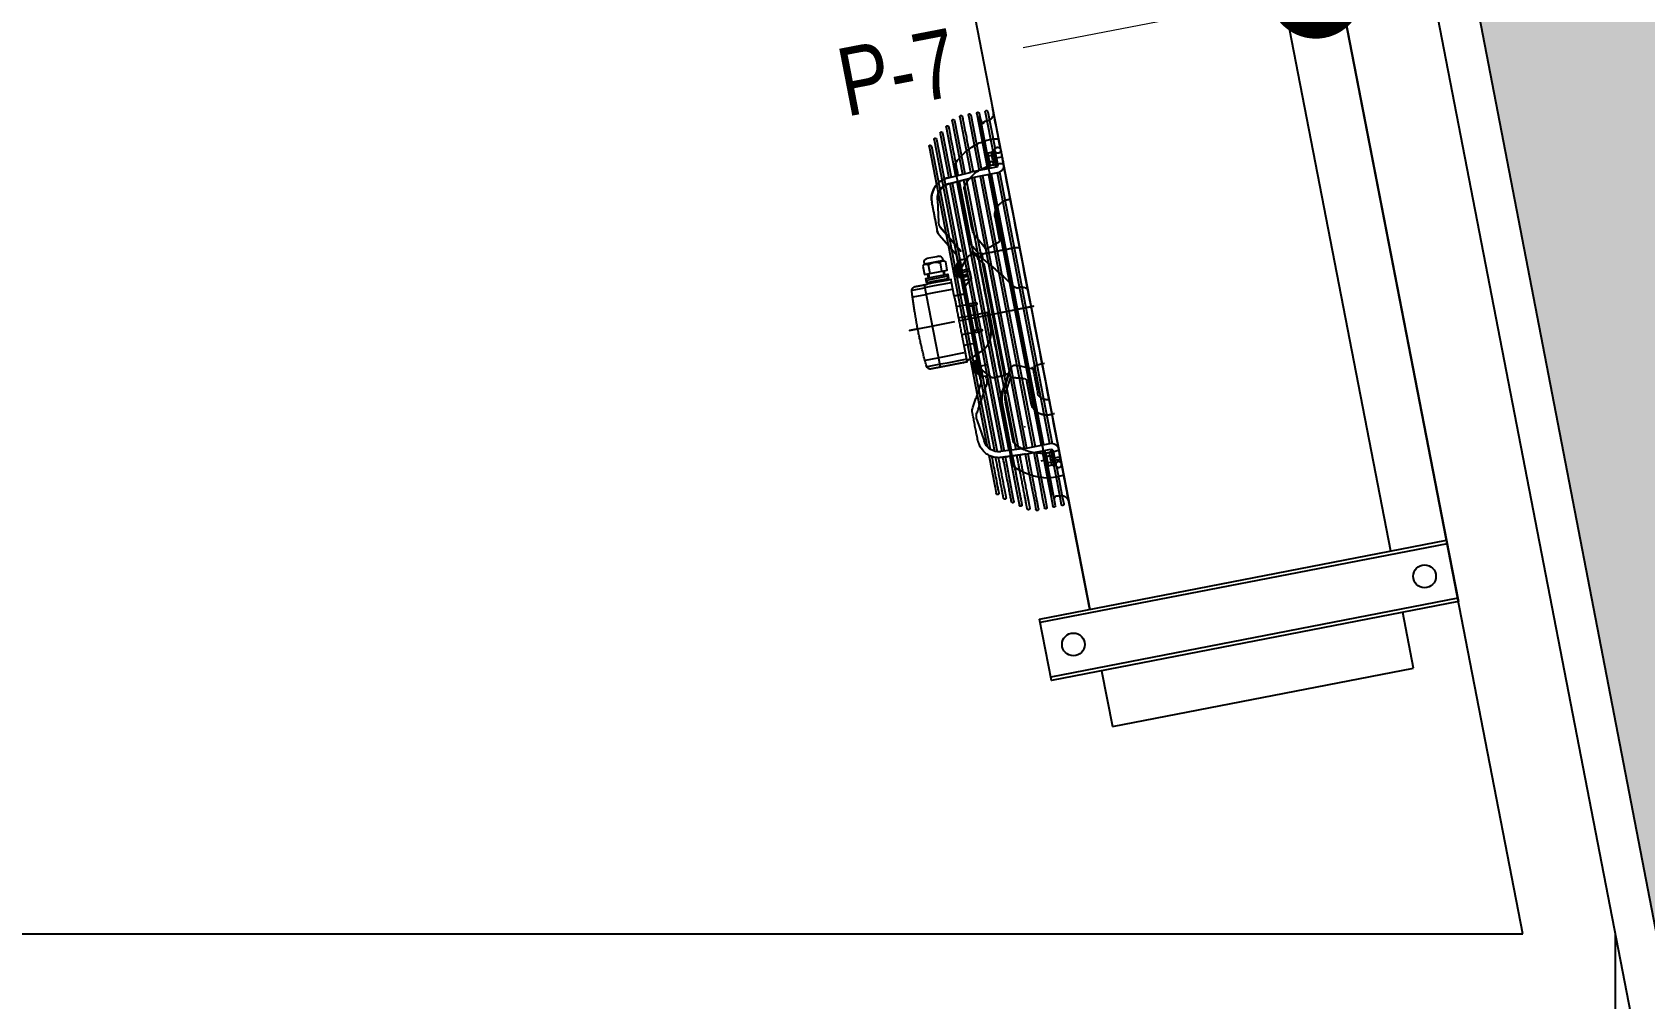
# Model space of a CAD drawing. Header units: millimetres. Extents: x -29311 to -3405, y 28913 to 42880.
# Drawn here: x -14163.1 to -14021.1, y 35865.5 to 35950.6 of the extents above; entities that cross this region are included whole.
import ezdxf
from ezdxf.enums import TextEntityAlignment as Align

# ---------------------------------------------------------------- set-up
doc = ezdxf.new("R2010")
doc.units = ezdxf.units.MM
for name, color, linetype in [('A-BA', 1, 'Continuous'), ('Kıtc-002 Çizgi', 7, 'Continuous'), ('Kıtc-034 Soğuk Oda', 1, 'Continuous')]:
    doc.layers.add(name, color=color, linetype=linetype)
for name, color, linetype, lineweight in [('BA_wall_gyps', 45, 'Continuous', 9), ('s-depo', 140, 'Continuous', 25), ('tarama-betonarme', 252, 'Continuous', 13), ('TES_SU', 150, 'Continuous', 25)]:
    doc.layers.add(name, color=color, linetype=linetype, lineweight=lineweight)
doc.styles.add('antet', font='arial.ttf', dxfattribs={"oblique": 15, "height": 2.75})
doc.styles.add('TESNO', font='romandtw.shx', dxfattribs={"height": 0.8})

# ---------------------------------------------------------------- blocks, each defined once
blk = doc.blocks.new('A$C50763B7D')
at = {"layer": 'Kıtc-034 Soğuk Oda'}
for p, q in [((109.81, 42.91), (109.81, 6.41)), ((114.69, 42.91), (114.69, 6.41)), ((109.5, 37.91), (10.5, 37.91)), ((120, 37.91), (115, 37.91)), ((120, 37.91), (115, 37.91)), ((120, 10.91), (120, 37.91)), ((10.5, 10.91), (109.5, 10.91)), ((64.77, 10.43), (68.13, 10.43)), ((64.77, 10.21), (68.25, 10.21)), ((68.9, 10.24), (68.9, 10.91)), ((69.55, 10.21), (69.71, 10.21)), ((69.71, 10.24), (69.71, 7.96)), ((70.2, 10.43), (94.52, 10.43)), ((70.21, 10.21), (94.49, 10.21)), ((70.23, 10.24), (70.23, 7.98)), ((80.53, 10.07), (80.55, 10.03)), ((87.17, 8.72), (87.76, 10.03)), ((94.49, 7.98), (94.49, 10.24)), ((95.01, 7.96), (95.01, 10.24)), ((95.01, 10.21), (95.18, 10.21)), ((95.15, 10.91), (96.46, 10.91)), ((95.48, 10.39), (95.48, 10.24)), ((96.1, 9.77), (96.1, 10.09)), ((109.5, 10.91), (99.84, 10.91)), ((115, 10.91), (120, 10.91)), ((64.77, 9.67), (69.71, 9.67)), ((64.77, 9.45), (69.71, 9.45)), ((64.77, 8.91), (69.71, 8.91)), ((64.77, 8.69), (69.71, 8.69)), ((70.23, 9.67), (94.49, 9.67)), ((70.23, 9.45), (94.49, 9.45)), ((70.23, 8.91), (94.49, 8.91)), ((70.23, 8.69), (94.49, 8.69)), ((74.03, 9.29), (75.97, 9.29)), ((76.26, 9.17), (76.6, 8.07)), ((90.7, 9.29), (88.76, 9.29)), ((95.83, 9.2), (95.83, 9.72)), ((64.77, 7.93), (69.71, 7.93)), ((64.98, 7.42), (69.74, 7.42)), ((64.98, 7.19), (69.75, 7.19)), ((69.83, 5.81), (69.72, 7.75)), ((70.23, 8.15), (94.49, 8.15)), ((70.23, 7.93), (94.49, 7.93)), ((70.26, 7.42), (94.46, 7.42)), ((70.27, 7.19), (94.45, 7.19)), ((74.55, 7.11), (71.07, 7.11)), ((76.53, 7.91), (75.33, 7.28)), ((77.03, 7.17), (76.89, 7.17)), ((77.84, 7.54), (87.76, 7.54)), ((87.4, 8.05), (89.16, 7.11)), ((87.76, 7.84), (89.11, 7.02)), ((93.65, 7.11), (90.18, 7.11)), ((94.48, 7.77), (94.37, 5.85)), ((65.41, 6.57), (69.79, 6.57)), ((65.85, 6.17), (69.81, 6.17)), ((65.85, 5.95), (69.83, 5.95)), ((70.29, 6.79), (94.43, 6.79)), ((70.31, 6.57), (94.41, 6.57)), ((70.33, 6.17), (94.39, 6.17)), ((70.34, 5.95), (94.38, 5.95)), ((76.89, 6.85), (76.89, 6.51)), ((77.6, 5.72), (77.16, 6.12)), ((78.08, 6.17), (78.08, 4.7)), ((78.24, 6.13), (78.24, 5.4)), ((78.31, 6.2), (78.9, 6.2)), ((78.97, 6.13), (78.97, 5.4)), ((86.65, 6.17), (86.65, 4.7)), ((87.57, 6.12), (87.13, 5.72)), ((87.6, 6.12), (87.6, 5.84)), ((66.29, 5.54), (94.32, 5.54)), ((66.29, 5.32), (94.23, 5.32)), ((66.81, 4.99), (93.99, 4.99)), ((66.81, 4.77), (93.69, 4.77)), ((71.56, 4.61), (73.49, 4.33)), ((74.6, 4.16), (76.53, 5.28)), ((78.29, 5.14), (78.5, 5.14)), ((81.11, 5.4), (81.11, 4.44)), ((84.58, 5.4), (86.17, 5.4)), ((86.23, 5.14), (86.44, 5.14)), ((86.44, 5.14), (86.44, 4.84)), ((86.44, 5.14), (86.87, 5.14)), ((87.84, 5.32), (87.32, 5.32)), ((91.23, 4.33), (93.16, 4.61)), ((76.74, 4.06), (76.89, 4.06)), ((77.04, 3.77), (77.78, 3.77)), ((78.15, 3.99), (77.78, 3.99)), ((78.15, 3.92), (77.78, 3.92)), ((76.74, 2.4), (76.89, 2.4)), ((78.15, 2.51), (77.78, 2.51)), ((86.06, 2.07), (78.67, 2.07)), ((78.94, 0.94), (78.94, 2)), ((79.53, 0.89), (79.53, 2)), ((85.2, 0.89), (85.2, 2)), ((85.79, 0.94), (85.79, 2))]:
    blk.add_line(p, q, dxfattribs=at)
for points in [[(109.5, 6.41), (109.5, 42.91), (115, 42.91), (115, 6.41)], [(96.46, 10.39), (96.49, 10.39), (96.49, 10.24), (96.18, 10.24), (95.48, 10.24), (95.15, 10.24), (95.15, 10.39), (95.48, 10.39), (96.18, 10.39), (96.18, 10.24)], [(70.35, 5.85), (70.24, 7.77)], [(73.96, 4.37), (76.39, 5.77)], [(77.41, 5.32), (76.48, 5.32)], [(77.04, 2.23), (77.78, 2.23), (77.78, 4.28), (77.04, 4.28), (76.91, 4.13), (76.89, 4.1), (76.89, 2.4), (76.91, 2.38)], [(86.23, 5.14), (86.23, 4.84), (86.44, 4.84), (86.87, 4.84), (86.87, 5.14), (87.08, 5.14), (87.21, 5.14), (87.21, 5.21), (86.17, 5.21), (86.1, 5.21), (86.1, 5.14)]]:
    blk.add_lwpolyline(points, close=True, dxfattribs=at)
for points in [[(64.84, 10.91), (97.84, 10.91), (96.04, 10.91), (96.04, 10.76), (96.04, 10.24)], [(69.25, 10.39), (69.25, 10.24), (68.55, 10.24), (68.24, 10.24), (68.24, 10.39), (68.27, 10.39), (68.55, 10.39)], [(68.55, 10.24), (68.55, 10.39), (69.25, 10.39), (69.57, 10.39), (69.57, 10.24), (69.25, 10.24)], [(82.36, 4.44), (82.36, 11.13), (82.36, 7.87)], [(95.83, 10.91), (95.83, 10.24), (95.83, 10.55)], [(96.48, 10.21), (97.84, 10.21), (99.27, 10.21), (99.95, 10.21)], [(96.6, 10.43), (97.84, 10.43), (99.27, 10.43), (99.95, 10.43)], [(68.34, 9.77), (68.34, 9.77), (68.42, 9.72), (69.37, 9.72), (69.45, 9.77), (69.45, 9.77)], [(95.01, 9.67), (97.84, 9.67), (99.27, 9.67), (99.95, 9.67)], [(95.01, 9.45), (97.97, 9.45), (99.15, 9.45), (99.96, 9.45)], [(95.01, 8.91), (97.97, 8.91), (99.15, 8.91), (99.96, 8.91)], [(95.01, 8.69), (97.97, 8.69), (99.15, 8.69), (99.96, 8.69)], [(76.15, 6.85), (76.89, 7.28), (76.89, 7.54), (76.97, 7.54), (77.45, 7.54)], [(76.89, 7.28), (76.89, 7.17), (76.89, 7.05)], [(95.01, 7.93), (97.89, 7.93), (99.22, 7.93), (99.96, 7.93)], [(76.69, 6.66), (76.69, 6.66), (76.59, 6.77)], [(81.29, 6.17), (81.29, 5.84), (83.44, 5.84)], [(87.84, 5.84), (87.6, 5.84), (87.6, 5.47)], [(98.88, 6.17), (97.96, 6.17), (94.91, 6.17)], [(94.93, 6.57), (97.89, 6.57), (99.22, 6.57), (99.32, 6.57)], [(78.56, 5.32), (77.41, 5.32), (77.41, 5.21), (77.52, 5.21), (78.56, 5.21), (78.63, 5.21), (78.63, 5.14), (78.5, 5.14), (78.5, 4.84), (78.29, 4.84), (77.86, 4.84), (77.65, 4.84), (77.65, 5.14), (77.52, 5.14), (77.52, 5.21)], [(77.65, 5.14), (77.86, 5.14), (77.86, 4.84)], [(77.86, 5.14), (78.29, 5.14), (78.29, 4.84)], [(80.15, 4.44), (78.89, 4.44), (78.67, 4.44), (78.67, 4.18)], [(78.94, 4.36), (78.94, 4.06), (78.94, 2.88), (78.94, 2.14)], [(79.53, 4.36), (79.53, 4.06), (79.53, 2.88), (79.53, 2.14)], [(80.15, 5.4), (81.11, 5.4), (83.62, 5.4), (83.62, 4.44)], [(83.62, 5.4), (84.58, 5.4), (84.58, 4.44)], [(85.2, 2.14), (85.2, 2.88), (85.2, 4.06), (85.2, 4.36)], [(85.79, 2.14), (85.79, 2.88), (85.79, 4.06), (85.79, 4.36)], [(87.53, 5.4), (86.17, 5.4), (86.17, 5.32)], [(87.21, 5.21), (87.32, 5.21), (87.32, 5.32), (86.17, 5.32), (86.17, 5.21)], [(86.87, 4.84), (87.08, 4.84), (87.08, 5.14)], [(94.48, 4.77), (97.39, 4.77), (97.92, 4.77)], [(76.45, 3.77), (76.45, 3.59), (76.45, 2.88), (76.45, 2.7)], [(77.78, 2.59), (78.15, 2.59), (78.15, 2.7), (78.15, 2.83), (78.15, 2.88)], [(78.15, 2.83), (78.15, 4.06), (78.15, 4.24), (78.52, 4.24), (78.52, 4.18), (78.67, 4.18), (78.67, 4.06), (78.67, 3.97)], [(78.67, 4.06), (78.67, 2.88), (78.67, 2.33), (78.52, 2.33), (78.52, 2.88), (78.52, 4.06), (78.52, 4.18), (78.33, 4.18), (78.33, 4.06), (78.33, 2.88), (78.33, 2.33), (78.52, 2.33), (78.52, 2.27), (78.15, 2.27), (78.15, 2.51), (78.15, 2.59)], [(82.36, 0.74), (82.36, 0.74), (82.36, 0), (82.36, 2.88), (82.36, 4.06)]]:
    blk.add_lwpolyline(points, dxfattribs=at)
for centre in [(112.25, 40.41), (112.25, 8.91)]:
    blk.add_circle(centre, 1, dxfattribs=at)
at = {"layer": 'Kıtc-034 Soğuk Oda', "extrusion": (0, 0, -1)}
for centre, major_axis, start_param, end_param in [((64.76, 10.32), (0.0784, 0.0784), 2.28207, 5.615726), ((71.43, 10.15), (2.98, 2.98), 3.92838, 4.108501), ((71.43, 10.16), (-2.98, 2.98), 5.227591, 5.496398), ((68.9, 10.88), (0.588, 0.588), 2.016358, 2.696031), ((73.49, 10.15), (-2.87, 2.87), 5.521224, 5.686505), ((69.57, 10.24), (0.105, 0.105), -0.785398, 0.785398), ((74.3, 10.77), (1.13, 1.13), 3.948976, 4.010228), ((74.31, 10.77), (1.14, 1.14), 3.870027, 3.949132), ((74.31, 10.77), (1.14, 1.14), 3.790829, 3.869934), ((74.3, 10.77), (-1.13, 1.13), 5.282246, 5.361781), ((74.3, 10.77), (1.13, 1.13), 3.631825, 3.711355), ((74.27, 10.76), (1.11, 1.11), 3.55119, 3.631986), ((74.27, 10.76), (1.11, 1.11), 3.470306, 3.551091), ((74.22, 10.74), (-1.07, 1.07), 4.958464, 5.041272), ((74.22, 10.74), (-1.07, 1.07), 4.875566, 4.958358), ((80.73, 9.73), (0.246, 0.246), 4.136819, 4.974188), ((80.98, 10.33), (0.366, 0.366), 3.403392, 4.565502), ((83.82, 8.23), (-2.87, 2.87), 6.136299, 6.220702), ((90.48, 10.89), (-2.14, 2.14), 5.234627, 5.576836), ((89.98, 10.52), (0.345, 0.345), 2.28971, 2.356167), ((89.98, 10.53), (0.349, 0.349), 2.223781, 2.289656), ((89.98, 10.55), (-0.367, 0.367), 3.667791, 3.795034), ((89.98, 10.55), (-0.367, 0.367), 3.540012, 3.667402), ((89.94, 10.63), (0.428, 0.428), 1.855236, 1.969777), ((89.94, 10.63), (-0.427, 0.427), 3.31102, 3.425748), ((89.86, 10.75), (-0.526, 0.526), 3.211862, 3.311404), ((89.73, 10.87), (0.653, 0.653), 1.36938, 1.455395), ((89.56, 10.98), (-0.799, 0.799), 2.865237, 2.940337), ((89.56, 10.98), (-0.798, 0.798), 2.790005, 2.865158), ((89.38, 11.07), (0.943, 0.943), 1.152122, 1.21932), ((89.38, 11.07), (-0.942, 0.942), 2.655634, 2.722861), ((89.21, 11.12), (-1.07, 1.07), 2.593806, 2.655716), ((89.21, 11.12), (1.07, 1.07), 0.961039, 1.022965), ((89.09, 11.14), (1.15, 1.15), 0.92968, 0.961107), ((90.51, 10.74), (-1.07, 1.07), 2.895624, 2.978416), ((90.46, 10.76), (-1.11, 1.11), 2.6512, 2.731996), ((90.43, 10.77), (-1.13, 1.13), 2.57183, 2.65136), ((90.46, 10.78), (1.11, 1.11), 0.560797, 0.604414), ((90.43, 10.77), (-1.13, 1.13), 2.492201, 2.571736), ((90.43, 10.77), (-1.13, 1.13), 2.17505, 2.254579), ((90.41, 10.77), (-1.14, 1.14), 2.413251, 2.492356), ((90.43, 10.77), (-1.13, 1.13), 2.254674, 2.334209), ((90.41, 10.77), (1.14, 1.14), 0.763257, 0.842362), ((95.15, 10.24), (-0.471, 0.471), 5.497787, 7.068583), ((95.15, 10.24), (-0.105, 0.105), 5.497787, 7.068583), ((91.23, 10.15), (2.87, 2.87), 0.596681, 0.761961), ((95.83, 10.88), (0.588, 0.588), 2.016358, 2.696031), ((96.24, 10.27), (-0.16, 0.16), 3.26588, 4.588102), ((93.3, 10.27), (2.98, 2.98), 0.786787, 1.055595), ((93.3, 10.25), (2.98, 2.98), 0.629818, 0.784009), ((99.97, 10.32), (-0.0784, 0.0784), 0.667459, 4.001115), ((99.97, 10.32), (-0.0784, 0.0784), 0.667459, 4.001115), ((64.77, 9.56), (0.0784, 0.0784), 2.332894, 5.499349), ((64.77, 8.8), (0.0784, 0.0784), 2.356194, 5.491932), ((72.1, 10.35), (-3.47, 3.47), 4.983572, 5.225693), ((68.9, 10.56), (0.588, 0.588), 2.016358, 2.696031), ((73.49, 10.16), (-2.87, 2.87), 5.221553, 5.413941), ((73.44, 10.12), (2.83, 2.83), 3.370857, 3.65722), ((74.16, 10.7), (1.02, 1.02), 3.219535, 3.304955), ((74.16, 10.7), (1.02, 1.02), 3.134018, 3.219418), ((74.11, 10.64), (-0.967, 0.967), 4.616626, 4.705019), ((74.11, 10.65), (-0.968, 0.968), 4.528126, 4.616496), ((74.07, 10.59), (0.921, 0.921), 2.86617, 2.957557), ((74.07, 10.59), (-0.921, 0.921), 4.345459, 4.436822), ((74.05, 10.54), (-0.883, 0.883), 4.251721, 4.345708), ((74.05, 10.54), (-0.884, 0.884), 4.157598, 4.251565), ((74.04, 10.51), (0.859, 0.859), 2.491304, 2.587069), ((74.04, 10.51), (0.859, 0.859), 2.395385, 2.491139), ((74.04, 10.51), (-0.858, 0.858), 3.952882, 3.966324), ((74.04, 10.5), (-0.855, 0.855), 3.939409, 3.952881), ((75.97, 8.74), (0.393, 0.393), -0.785569, -0.696436), ((75.97, 8.77), (0.37, 0.37), -0.6968, -0.603944), ((75.98, 8.83), (-0.327, 0.327), 0.966415, 1.067225), ((76.15, 9.13), (-0.0806, 0.0806), 1.682012, 1.938797), ((97.47, -15.42), (-21.54, 21.54), 0.068333, 0.190136), ((88.58, 9.13), (0.0806, 0.0806), 4.344388, 4.601173), ((88.69, 8.98), (0.212, 0.212), -1.314397, -1.17995), ((88.72, 8.91), (-0.272, 0.272), 0.390073, 0.504141), ((88.75, 8.83), (-0.327, 0.327), 0.503572, 0.604381), ((88.76, 8.77), (-0.37, 0.37), 0.603944, 0.6968), ((88.76, 8.74), (-0.393, 0.393), 0.696436, 0.785569), ((90.68, 10.5), (0.855, 0.855), 2.330304, 2.343777), ((90.68, 10.51), (0.858, 0.858), 2.316861, 2.330304), ((90.68, 10.51), (0.859, 0.859), 2.22125, 2.317004), ((90.68, 10.51), (-0.859, 0.859), 3.696116, 3.791881), ((90.68, 10.54), (0.884, 0.884), 2.03162, 2.125588), ((90.68, 10.54), (0.883, 0.883), 1.937478, 2.031464), ((90.65, 10.59), (-0.921, 0.921), 3.417159, 3.508523), ((90.65, 10.59), (-0.921, 0.921), 3.325628, 3.417016), ((90.62, 10.65), (-0.968, 0.968), 3.237486, 3.325855), ((90.62, 10.64), (-0.967, 0.967), 3.148963, 3.237356), ((90.57, 10.7), (-1.02, 1.02), 3.063768, 3.149167), ((90.57, 10.7), (1.02, 1.02), 1.407434, 1.492854), ((91.28, 10.12), (-2.83, 2.83), 2.625965, 2.912328), ((91.23, 10.16), (-2.87, 2.87), 2.424874, 2.632429), ((92.63, 10.46), (-3.47, 3.47), 2.628289, 2.870409), ((99.96, 9.56), (-0.0784, 0.0784), 0.783836, 3.950291), ((99.96, 9.56), (-0.0784, 0.0784), 0.783836, 3.950291), ((99.96, 8.8), (-0.0784, 0.0784), 0.791253, 3.926991), ((64.98, 7.3), (0.0784, 0.0784), 2.356194, 5.488886), ((73.35, 11.06), (4.49, 4.49), 3.207953, 3.412361), ((73.41, 7.96), (-2.61, 2.61), 5.441178, 5.497787), ((72.43, 9.46), (1.97, 1.97), 2.978844, 3.377803), ((73.93, 7.98), (2.61, 2.61), 3.870567, 3.926991), ((71.02, 7.46), (-0.247, 0.247), 4.246511, 4.382716), ((71.05, 7.55), (-0.311, 0.311), 4.130748, 4.247402), ((71.06, 7.62), (0.363, 0.363), 2.455386, 2.560603), ((71.07, 7.66), (0.392, 0.392), 2.355954, 2.455906), ((74.55, 9.19), (1.47, 1.47), 2.252156, 2.356467), ((74.57, 9.02), (1.35, 1.35), 2.142449, 2.252751), ((74.63, 8.73), (1.14, 1.14), 2.019794, 2.143207), ((74.75, 8.39), (-0.887, 0.887), 3.445587, 3.591648), ((76.42, 8.13), (-0.172, 0.172), 3.277271, 3.446371), ((76.46, 8.07), (0.12, 0.12), 1.492676, 1.707939), ((76.5, 8.03), (-0.0831, 0.0831), 2.789433, 3.064318), ((76.52, 8.02), (-0.0699, 0.0699), 1.793315, 2.101643), ((97.47, -15.42), (21.54, 21.54), -1.526856, -1.520739), ((97.47, -15.42), (21.44, 21.44), -1.531333, -1.518473), ((97.47, -15.42), (21.54, 21.54), -1.520739, -1.502463), ((77.21, 7.48), (0.261, 0.261), 1.631792, 1.756742), ((97.47, -15.42), (21.36, 21.36), -1.509801, -1.49258), ((88.23, 8.03), (0.0831, 0.0831), 3.218868, 3.493753), ((88.27, 8.07), (-0.12, 0.12), 4.575246, 4.790509), ((88.31, 8.13), (0.172, 0.172), 2.836814, 3.005914), ((90.1, 8.73), (-1.14, 1.14), 4.139979, 4.263391), ((90.16, 9.02), (-1.35, 1.35), 4.030434, 4.140737), ((90.18, 9.19), (-1.47, 1.47), 3.926718, 4.031029), ((92.61, 8.38), (0.0185, 0.0185), 1.908335, 2.147272), ((93.65, 7.66), (-0.392, 0.392), 3.827279, 3.927231), ((93.66, 7.62), (0.363, 0.363), 2.151786, 2.257003), ((93.67, 7.55), (-0.311, 0.311), 3.606579, 3.723234), ((93.7, 7.46), (-0.247, 0.247), 3.471266, 3.607471), ((93.74, 7.38), (0.182, 0.182), 1.734588, 1.901722), ((93.79, 7.32), (-0.126, 0.126), 3.093739, 3.30695), ((92.29, 9.46), (1.97, 1.97), 1.334586, 1.733545), ((90.79, 7.98), (2.61, 2.61), 0.785398, 0.841822), ((91.31, 7.96), (-2.61, 2.61), 2.356194, 2.412803), ((91.37, 11.17), (4.49, 4.49), 1.300028, 1.504436), ((65.85, 6.06), (0.0784, 0.0784), 2.356194, 5.4852), ((68.88, 7.15), (0.291, 0.291), 2.976831, 3.204299), ((69.01, 7.32), (-0.438, 0.438), 4.376802, 4.549659), ((69.12, 7.55), (-0.618, 0.618), 4.2409, 4.378345), ((69.2, 7.79), (-0.8, 0.8), 4.126239, 4.241941), ((69.24, 8), (-0.949, 0.949), 4.023733, 4.126968), ((69.25, 8.12), (1.03, 1.03), 2.355937, 2.4535), ((71.67, 5.93), (1.31, 1.31), 3.863573, 3.961121), ((97.47, -15.42), (21.54, 21.54), -1.540426, -1.526856), ((97.47, -15.42), (-21.44, 21.44), 0.03037, 0.039464), ((78.39, 6.51), (-0.784, 0.784), 4.148479, 4.712389), ((78.31, 6.13), (0.0523, 0.0523), 3.926991, 5.497787), ((78.67, 5.8), (0.145, 0.145), 4.05082, 4.1132), ((78.67, 5.8), (0.145, 0.145), 3.988386, 4.050774), ((78.67, 5.8), (-0.148, 0.148), 5.497809, 5.559256), ((78.67, 5.8), (-0.148, 0.148), 5.436318, 5.497765), ((78.67, 5.8), (-0.145, 0.145), 5.374004, 5.436392), ((78.67, 5.8), (-0.145, 0.145), 5.311578, 5.373958), ((78.64, 5.81), (-0.121, 0.121), 5.814379, 5.884605), ((78.65, 5.8), (-0.135, 0.135), 5.74923, 5.814474), ((78.65, 5.8), (0.135, 0.135), 4.11312, 4.178381), ((78.65, 5.8), (-0.135, 0.135), 5.246397, 5.311658), ((78.65, 5.8), (0.135, 0.135), 3.610304, 3.675548), ((78.64, 5.79), (0.121, 0.121), 3.540173, 3.610399), ((78.64, 5.79), (0.121, 0.121), 3.469912, 3.540108), ((78.6, 5.77), (-0.088, 0.088), 4.798861, 4.885993), ((78.6, 5.83), (-0.0881, 0.0881), 6.196838, 6.283889), ((78.6, 5.77), (-0.0881, 0.0881), 4.711685, 4.798736), ((78.57, 5.86), (0.0616, 0.0616), -1.373074, -1.26208), ((78.57, 5.86), (-0.0617, 0.0617), 0.308973, 0.419829), ((78.57, 5.87), (0.0544, 0.0544), -1.151459, -1.030649), ((78.57, 5.87), (-0.0545, 0.0545), 0.540479, 0.661187), ((78.57, 5.87), (0.052, 0.052), -0.910198, -0.785581), ((78.57, 5.87), (-0.052, 0.052), 0.785581, 0.910198), ((78.57, 5.87), (-0.0545, 0.0545), 0.909609, 1.030317), ((78.57, 5.87), (-0.0544, 0.0544), 1.030649, 1.151459), ((78.56, 5.86), (0.0617, 0.0617), -0.419829, -0.308973), ((78.56, 5.86), (-0.0616, 0.0616), 1.26208, 1.373074), ((78.55, 5.85), (-0.0732, 0.0732), 1.372713, 1.471378), ((78.55, 5.85), (0.0731, 0.0731), -0.099237, -0.000455), ((78.54, 5.83), (0.0881, 0.0881), -0.000704, 0.086347), ((78.54, 5.83), (0.088, 0.088), 0.086472, 0.173604), ((78.54, 5.77), (0.088, 0.088), 1.397192, 1.484325), ((78.52, 5.78), (-0.105, 0.105), 2.890724, 2.968161), ((78.5, 5.81), (0.121, 0.121), 0.328319, 0.398515), ((78.5, 5.79), (0.121, 0.121), 1.172281, 1.242477), ((78.52, 5.78), (-0.105, 0.105), 2.81315, 2.890637), ((78.5, 5.81), (-0.121, 0.121), 1.969377, 2.039603), ((78.48, 5.8), (0.135, 0.135), 0.468711, 0.533956), ((78.48, 5.8), (-0.135, 0.135), 2.607637, 2.672882), ((78.5, 5.79), (-0.121, 0.121), 2.672786, 2.743012), ((78.48, 5.8), (0.135, 0.135), 0.534008, 0.599269), ((78.47, 5.8), (-0.145, 0.145), 2.169985, 2.232365), ((78.47, 5.8), (-0.145, 0.145), 2.232411, 2.294799), ((78.46, 5.8), (-0.148, 0.148), 2.294726, 2.356173), ((78.46, 5.8), (0.148, 0.148), 0.78542, 0.846867), ((78.47, 5.8), (0.145, 0.145), 0.846794, 0.909182), ((78.47, 5.8), (0.145, 0.145), 0.909227, 0.971608), ((78.48, 5.8), (0.135, 0.135), 0.971527, 1.036789), ((78.9, 6.13), (-0.0523, 0.0523), 0.785398, 2.356194), ((80.66, 7.02), (-1.33, 1.33), 4.483365, 4.963871), ((81.18, 6.17), (-0.0784, 0.0784), 5.887583, 8.249584), ((83.55, 6.17), (-0.0784, 0.0784), 5.887583, 8.249584), ((70.56, -1.01), (11.55, 11.55), 0.351241, 0.445856), ((86.34, 6.51), (0.784, 0.784), 1.570796, 2.134707), ((87.84, 3.99), (1.31, 1.31), -0.785398, -0.513045), ((93.05, 5.93), (0.941, 0.941), 0.846576, 2.268928), ((93.05, 5.93), (-0.941, 0.941), 2.408818, 2.417373), ((93.05, 5.93), (-1.31, 1.31), 2.322064, 2.419613), ((95.47, 8.23), (-1.03, 1.03), 3.829685, 3.927249), ((95.49, 8.11), (0.949, 0.949), 2.156218, 2.259453), ((95.53, 7.9), (0.8, 0.8), 2.041244, 2.156946), ((95.61, 7.66), (0.618, 0.618), 1.90484, 2.042285), ((99.31, 6.68), (0.0784, 0.0784), -0.794299, 2.356194), ((66.29, 5.43), (-0.0784, 0.0784), 3.926991, 7.059683), ((66.81, 4.88), (0.0784, 0.0784), 2.356194, 5.488886), ((73.61, 5.66), (-0.941, 0.941), 3.65795, 4.014257), ((78.57, 5.74), (0.0616, 0.0616), 2.832876, 2.94387), ((78.57, 5.74), (0.0617, 0.0617), 2.721763, 2.832619), ((78.57, 5.73), (0.0544, 0.0544), 2.601445, 2.722255), ((78.57, 5.73), (-0.0545, 0.0545), 4.051202, 4.17191), ((78.57, 5.73), (0.052, 0.052), 2.356377, 2.480994), ((78.57, 5.73), (-0.052, 0.052), 3.802191, 3.926808), ((78.57, 5.73), (0.0545, 0.0545), 2.111276, 2.231984), ((78.57, 5.73), (0.0544, 0.0544), 1.990134, 2.110944), ((78.56, 5.74), (-0.0617, 0.0617), 3.450566, 3.561422), ((78.56, 5.74), (0.0616, 0.0616), 1.768519, 1.879513), ((78.55, 5.75), (0.0732, 0.0732), 1.670215, 1.768879), ((87.53, 5.47), (0.0523, 0.0523), 0.785398, 2.356194), ((87.84, 3.99), (0.941, 0.941), -0.785398, -0.513045), ((76.74, 3.77), (0.209, 0.209), 3.926991, 5.497787), ((77.19, 4.02), (0.209, 0.209), 4.06882, 4.287329), ((70.56, -1.01), (11.55, 11.55), 0.463068, 0.469953), ((76.74, 2.7), (-0.209, 0.209), 3.926991, 5.497787), ((77.19, 2.49), (-0.209, 0.209), 5.137449, 6.544985)]:
    blk.add_ellipse(centre, major_axis=major_axis, ratio=1, start_param=start_param, end_param=end_param, dxfattribs=at)
at = {"layer": 'Kıtc-034 Soğuk Oda'}
for points, weights, knots in [([(99.84, 10.91), (82.34, 10.91), (64.84, 10.91), (65.15, 10.91), (65.36, 10.69), (65.58, 10.47), (65.58, 10.17), (65.58, 9.85), (65.58, 9.54), (82.36, 9.54), (99.15, 9.54), (99.15, 9.85), (99.15, 10.17), (99.15, 10.47), (99.37, 10.69), (99.58, 10.91), (99.89, 10.91), (99.58, 10.91), (99.27, 10.91), (98.56, 10.91), (97.84, 10.91)], [1, 1, 1, 0.923879532511, 1, 0.923879532511, 1, 1, 1, 1, 1, 1, 1, 0.923879532509, 1, 0.923879532509, 1, 1, 1, 1, 1], [0, 0, 0, 1, 1, 1.785398, 1.785398, 2.570796, 2.570796, 3.570796, 3.570796, 4.570796, 4.570796, 5.570796, 5.570796, 6.356194, 6.356194, 7.141593, 7.141593, 8.141593, 8.141593, 9.141593, 9.141593, 9.141593]), ([(68.27, 10.91), (68.53, 10.91), (68.53, 10.65), (68.53, 10.39), (68.27, 10.39), (68.01, 10.39), (68.01, 10.65), (68.01, 10.91), (68.27, 10.91), (68.92, 10.91), (69.57, 10.91), (70.23, 10.91), (70.23, 10.24)], [1, 0.707106781187, 1, 0.707106781187, 1, 0.707106781187, 1, 0.707106781187, 1, 1, 1, 0.707106781188, 1], [0, 0, 0, 1.570796, 1.570796, 3.141593, 3.141593, 4.712389, 4.712389, 6.283185, 6.283185, 7.283185, 7.283185, 8.853982, 8.853982, 8.853982]), ([(68.34, 10.09), (68.28, 10.17), (68.22, 10.24), (68.9, 10.24), (69.57, 10.24), (69.51, 10.17), (69.45, 10.09), (69.31, 9.99), (69.17, 10.09), (69.17, 9.93), (69.17, 9.77), (69.31, 9.66), (69.45, 9.77), (69.45, 9.93), (69.45, 10.09)], [1, 1, 1, 1, 1, 1, 1, 0.789310470487, 1, 1, 1, 0.789310470464, 1, 1, 1], [0, 0, 0, 1, 1, 2, 2, 3, 3, 4.322222, 4.322222, 5.322222, 5.322222, 6.644445, 6.644445, 7.644445, 7.644445, 7.644445]), ([(68.62, 10.09), (68.48, 9.99), (68.34, 10.09), (68.34, 9.93), (68.34, 9.77), (68.48, 9.66), (68.62, 9.77), (68.62, 9.93), (68.62, 10.09)], [1, 0.789310470487, 1, 1, 1, 0.789310470464, 1, 1, 1], [0, 0, 0, 1.322222, 1.322222, 2.322222, 2.322222, 3.644445, 3.644445, 4.644445, 4.644445, 4.644445]), ([(76.97, 7.54), (76.97, 8.96), (76.97, 10.38), (76.97, 10.65), (77.05, 10.91)], [1, 1, 1, 0.986361221501, 1], [0, 0, 0, 1, 1, 1.330695, 1.330695, 1.330695]), ([(87.6, 9.98), (87.67, 10.03), (87.76, 10.03), (88.87, 10.03), (89.98, 10.03)], [1, 0.957755338239, 1, 1, 1], [0, 0, 0, 0.583407, 0.583407, 1.583407, 1.583407, 1.583407]), ([(90.46, 10.3), (90.43, 10.26), (90.41, 10.24), (90.38, 10.21), (90.35, 10.18)], [1, 0.999077269597, 1, 0.998758065832, 1], [0, 0, 0, 0.0859243, 0.0859243, 0.1856114, 0.1856114, 0.1856114]), ([(91.92, 10.19), (91.89, 10.13), (91.86, 10.07), (91.84, 10.02), (91.81, 9.96)], [1, 0.999184332451, 1, 0.999142983122, 1], [0, 0, 0, 0.0807851, 0.0807851, 0.1635928, 0.1635928, 0.1635928]), ([(95.55, 9.77), (95.55, 9.93), (95.55, 10.09), (95.41, 9.99), (95.27, 10.09), (95.27, 9.93), (95.27, 9.77), (95.27, 9.77), (95.27, 9.77), (95.31, 9.75), (95.35, 9.72), (95.83, 9.72), (96.3, 9.72), (96.34, 9.75), (96.38, 9.77), (96.38, 9.77), (96.38, 9.77), (96.38, 9.93), (96.38, 10.09), (96.44, 10.17), (96.5, 10.24), (95.83, 10.24), (95.15, 10.24), (95.21, 10.17), (95.27, 10.09)], [1, 1, 1, 0.789310470487, 1, 1, 1, 1, 1, 1, 1, 1, 1, 1, 1, 1, 1, 1, 1, 1, 1, 1, 1, 1, 1], [0, 0, 0, 1, 1, 2.322222, 2.322222, 3.322222, 3.322222, 4.322222, 4.322222, 5.322222, 5.322222, 6.322222, 6.322222, 7.322222, 7.322222, 8.322222, 8.322222, 9.322222, 9.322222, 10.322222, 10.322222, 11.322222, 11.322222, 12.322222, 12.322222, 12.322222]), ([(96.46, 10.39), (96.2, 10.39), (96.2, 10.65), (96.2, 10.91), (96.46, 10.91), (96.71, 10.91), (96.71, 10.65), (96.71, 10.39), (96.46, 10.39)], [1, 0.707106781187, 1, 0.707106781187, 1, 0.707106781187, 1, 0.707106781187, 1], [0, 0, 0, 1.570796, 1.570796, 3.141593, 3.141593, 4.712389, 4.712389, 6.283185, 6.283185, 6.283185]), ([(76.11, 9.27), (76.13, 9.27), (76.15, 9.26), (76.17, 9.25), (76.19, 9.24)], [1, 0.998373990694, 1, 0.997741350893, 1], [0, 0, 0, 0.1140684, 0.1140684, 0.2485154, 0.2485154, 0.2485154]), ([(76.19, 9.24), (76.2, 9.23), (76.22, 9.22), (76.23, 9.21), (76.24, 9.2)], [1, 0.996625680555, 1, 0.994705790483, 1], [0, 0, 0, 0.1643464, 0.1643464, 0.3702374, 0.3702374, 0.3702374]), ([(87.84, 6.51), (87.84, 6.84), (87.84, 7.17), (87.84, 7.36), (87.84, 7.54), (87.8, 7.54), (87.76, 7.54), (87.76, 7.69), (87.76, 7.84), (87.58, 7.94), (87.4, 8.05), (86.98, 8.28), (87.17, 8.72)], [1, 1, 1, 1, 1, 1, 1, 1, 1, 1, 1, 0.730774152892, 1], [0, 0, 0, 1, 1, 2, 2, 3, 3, 4, 4, 5, 5, 6.502682, 6.502682, 6.502682]), ([(88.12, 8.04), (88.12, 8.06), (88.13, 8.07), (88.3, 8.62), (88.47, 9.17)], [1, 0.988140265059, 1, 1, 1], [0, 0, 0, 0.308328, 0.308328, 1.308328, 1.308328, 1.308328]), ([(88.49, 9.2), (88.5, 9.21), (88.51, 9.22), (88.52, 9.23), (88.54, 9.24)], [1, 0.994705790542, 1, 0.996625680555, 1], [0, 0, 0, 0.205891, 0.205891, 0.3702374, 0.3702374, 0.3702374]), ([(96.38, 9.77), (96.24, 9.66), (96.1, 9.77), (95.83, 9.67), (95.55, 9.77), (95.41, 9.66), (95.27, 9.77)], [1, 0.789310470464, 1, 0.942809041584, 1, 0.789310470464, 1], [0, 0, 0, 1.322222, 1.322222, 2.001896, 2.001896, 3.324118, 3.324118, 3.324118]), ([(64.77, 7.93), (64.7, 7.93), (64.67, 7.98), (64.64, 8.04), (64.67, 8.09), (64.7, 8.15), (64.77, 8.15), (67.24, 8.15), (69.71, 8.15)], [1, 0.865282725606, 1, 0.865282725606, 1, 0.865282725606, 1, 1, 1], [0, 0, 0, 1.050164, 1.050164, 2.100329, 2.100329, 3.150493, 3.150493, 4.150493, 4.150493, 4.150493]), ([(70.87, 7.15), (70.85, 7.16), (70.83, 7.17), (70.81, 7.18), (70.8, 7.2)], [1, 0.996510314401, 1, 0.9943230179, 1], [0, 0, 0, 0.1671339, 0.1671339, 0.3803448, 0.3803448, 0.3803448]), ([(76.61, 8.04), (76.62, 8.03), (76.61, 8.01), (76.61, 8), (76.61, 7.98)], [1, 0.985060682259, 1, 0.98638337132, 1], [0, 0, 0, 0.3461406, 0.3461406, 0.6765663, 0.6765663, 0.6765663]), ([(87.84, 7.17), (82.62, 7.17), (77.41, 7.17), (77.31, 7.1), (77.18, 7.11)], [1, 1, 1, 0.945046122032, 1], [0, 0, 0, 1, 1, 1.666121, 1.666121, 1.666121]), ([(88.12, 7.98), (88.12, 8), (88.11, 8.01), (88.11, 8.03), (88.12, 8.04)], [1, 0.986383371331, 1, 0.985060682257, 1], [0, 0, 0, 0.3304257, 0.3304257, 0.6765663, 0.6765663, 0.6765663]), ([(89.56, 7.21), (89.48, 7.24), (89.39, 7.28), (88.8, 7.59), (88.2, 7.91)], [1, 0.997334462686, 1, 1, 1], [0, 0, 0, 0.146061, 0.146061, 1.146061, 1.146061, 1.146061]), ([(95, 7.75), (94.95, 6.78), (94.89, 5.81), (94.79, 4.23), (93.21, 4.09), (93.12, 4.08), (93.02, 4.06), (91.66, 4.06), (90.3, 4.06), (89.25, 4.67), (88.2, 5.28)], [1, 1, 1, 0.758325483999, 1, 1, 1, 1, 1, 1, 1], [0, 0, 0, 1, 1, 2.420112, 2.420112, 3.420112, 3.420112, 4.420112, 4.420112, 5.420112, 5.420112, 5.420112]), ([(95.47, 6.77), (93.02, 6.77), (90.56, 6.77), (89.82, 6.77), (89.16, 7.11)], [1, 1, 1, 0.970123420627, 1], [0, 0, 0, 1, 1, 1.490115, 1.490115, 1.490115]), ([(92.64, 8.36), (92.63, 8.36), (92.63, 8.36), (92.63, 8.36), (92.62, 8.36)], [1, 0.996106431449, 1, 0.994580852901, 1], [0, 0, 0, 0.1765468, 0.1765468, 0.3848552, 0.3848552, 0.3848552]), ([(94.98, 7.42), (95.9, 7.42), (96.82, 7.42), (98.02, 7.42), (99.22, 7.42), (99.49, 7.42), (99.75, 7.42), (99.86, 7.41), (99.86, 7.3), (99.86, 7.19), (99.75, 7.19), (99.49, 7.19), (99.22, 7.19), (98, 7.19), (96.77, 7.19), (95.87, 7.19), (94.97, 7.19)], [1, 1, 1, 1, 1, 1, 1, 0.710246643459, 1, 0.710246643459, 1, 1, 1, 1, 1, 1, 1], [0, 0, 0, 1, 1, 2, 2, 3, 3, 4.561896, 4.561896, 6.123791, 6.123791, 7.123791, 7.123791, 8.123791, 8.123791, 9.123791, 9.123791, 9.123791]), ([(95.01, 8.15), (96.49, 8.15), (97.97, 8.15), (98.56, 8.15), (99.15, 8.15), (99.56, 8.15), (99.96, 8.15), (100.03, 8.15), (100.06, 8.09), (100.09, 8.04), (100.06, 7.98), (100.03, 7.93), (99.96, 7.93)], [1, 1, 1, 1, 1, 1, 1, 0.865282725601, 1, 0.865282725601, 1, 0.865282725601, 1], [0, 0, 0, 1, 1, 2, 2, 3, 3, 4.050164, 4.050164, 5.100329, 5.100329, 6.150493, 6.150493, 6.150493]), ([(65.41, 6.57), (65.35, 6.57), (65.32, 6.63), (65.29, 6.68), (65.32, 6.74), (65.35, 6.79), (65.42, 6.79), (67.6, 6.79), (69.77, 6.79)], [1, 0.865282725606, 1, 0.865282725606, 1, 0.865282725606, 1, 1, 1], [0, 0, 0, 1.050164, 1.050164, 2.100329, 2.100329, 3.150493, 3.150493, 4.150493, 4.150493, 4.150493]), ([(76.15, 6.85), (75.81, 6.66), (75.41, 6.66), (72.33, 6.66), (69.25, 6.66)], [1, 0.966158876657, 1, 1, 1], [0, 0, 0, 0.521795, 0.521795, 1.521795, 1.521795, 1.521795]), ([(69.83, 5.81), (69.93, 4.23), (71.51, 4.09), (69.93, 4.23), (69.83, 5.81)], [1, 0.758325484, 1, 0.758325484, 1], [0, 0, 0, 1.420112, 1.420112, 2.840223, 2.840223, 2.840223]), ([(70.35, 5.86), (70.35, 5.86), (70.35, 5.85), (70.35, 5.86), (70.35, 5.86)], [1, 0.999990851561, 1, 0.999990851561, 1], [0, 0, 0, 0.00855498, 0.00855498, 0.01710995, 0.01710995, 0.01710995]), ([(71.56, 4.61), (70.42, 4.71), (70.35, 5.85), (70.42, 4.71), (71.56, 4.61), (70.42, 4.71), (70.35, 5.85)], [1, 0.757594916385, 1, 0.757594916385, 1, 0.757594916385, 1], [0, 0, 0, 1.422352, 1.422352, 2.844703, 2.844703, 4.267055, 4.267055, 4.267055]), ([(76.89, 6.51), (76.89, 6.29), (77.09, 6.19), (77.12, 6.17), (77.12, 6.12)], [1, 0.859086122937, 1, 0.859086122944, 1], [0, 0, 0, 1.07463, 1.07463, 2.149259, 2.149259, 2.149259]), ([(78.56, 5.4), (78.4, 5.4), (78.24, 5.4), (77.72, 5.4), (77.2, 5.4), (77.12, 5.4), (77.12, 5.47), (77.12, 5.8), (77.12, 6.12)], [1, 1, 1, 1, 1, 0.707106781189, 1, 1, 1], [0, 0, 0, 1, 1, 2, 2, 3.570796, 3.570796, 4.570796, 4.570796, 4.570796]), ([(78.48, 5.87), (78.48, 5.88), (78.48, 5.88), (78.48, 5.89), (78.49, 5.89)], [1, 0.999384121458, 1, 0.999249560003, 1], [0, 0, 0, 0.0701964, 0.0701964, 0.1476836, 0.1476836, 0.1476836]), ([(78.49, 5.7), (78.49, 5.7), (78.49, 5.7), (78.48, 5.71), (78.48, 5.71)], [1, 0.999250544547, 1, 0.999249559987, 1], [0, 0, 0, 0.0774364, 0.0774364, 0.1549236, 0.1549236, 0.1549236]), ([(78.49, 5.89), (78.49, 5.9), (78.49, 5.9), (78.5, 5.91), (78.5, 5.91)], [1, 0.999250544548, 1, 0.999051143699, 1], [0, 0, 0, 0.0774364, 0.0774364, 0.1645688, 0.1645688, 0.1645688]), ([(78.51, 5.92), (78.51, 5.92), (78.52, 5.93), (78.52, 5.93), (78.52, 5.93)], [1, 0.998780501517, 1, 0.998783411389, 1], [0, 0, 0, 0.0987824, 0.0987824, 0.1974469, 0.1974469, 0.1974469]), ([(78.64, 5.69), (78.63, 5.68), (78.63, 5.68), (78.62, 5.67), (78.62, 5.67)], [1, 0.999052914734, 1, 0.998780501465, 1], [0, 0, 0, 0.087051, 0.087051, 0.1858335, 0.1858335, 0.1858335]), ([(78.64, 5.9), (78.64, 5.9), (78.65, 5.89), (78.65, 5.89), (78.65, 5.88)], [1, 0.999250544546, 1, 0.999249559987, 1], [0, 0, 0, 0.0774364, 0.0774364, 0.1549236, 0.1549236, 0.1549236]), ([(81.29, 5.84), (81.29, 5.68), (81.29, 5.51), (81.29, 5.4), (81.18, 5.4), (81.07, 5.4), (81.07, 5.51), (81.07, 5.84), (81.07, 6.17)], [1, 1, 1, 0.707106781187, 1, 0.707106781187, 1, 1, 1], [0, 0, 0, 1, 1, 2.570796, 2.570796, 4.141593, 4.141593, 5.141593, 5.141593, 5.141593]), ([(82.1, 4.44), (82.1, 5.73), (82.1, 7.02), (82.32, 7.02), (82.55, 7.02), (83.06, 7.02), (83.58, 7.02), (84.09, 7.02), (84.54, 6.77), (85.11, 6.46), (85.39, 5.87)], [1, 1, 1, 1, 1, 1, 1, 0.968166097718, 1, 0.950696961754, 1], [0, 0, 0, 1, 1, 2, 2, 3, 3, 3.505998, 3.505998, 4.136639, 4.136639, 4.136639]), ([(83.66, 6.17), (83.66, 5.84), (83.66, 5.51), (83.66, 5.4), (83.55, 5.4), (83.44, 5.4), (83.44, 5.51), (83.44, 5.68), (83.44, 5.84), (83.44, 6.01), (83.44, 6.17)], [1, 1, 1, 0.707106781187, 1, 0.707106781187, 1, 1, 1, 1, 1], [0, 0, 0, 1, 1, 2.570796, 2.570796, 4.141593, 4.141593, 5.141593, 5.141593, 6.141593, 6.141593, 6.141593]), ([(87.6, 6.12), (87.6, 6.17), (87.64, 6.19), (87.84, 6.29), (87.84, 6.51)], [1, 0.859086122944, 1, 0.859086122931, 1], [0, 0, 0, 1.07463, 1.07463, 2.149259, 2.149259, 2.149259]), ([(91.23, 4.33), (91, 4.31), (90.76, 4.37), (89.55, 5.07), (88.33, 5.77)], [1, 0.984172539692, 1, 1, 1], [0, 0, 0, 0.356308, 0.356308, 1.356308, 1.356308, 1.356308]), ([(95.47, 6.66), (93.02, 6.66), (90.56, 6.66), (89.79, 6.66), (89.11, 7.02)], [1, 1, 1, 0.970123420627, 1], [0, 0, 0, 1, 1, 1.490115, 1.490115, 1.490115]), ([(98.88, 6.17), (98.99, 6.17), (98.99, 6.06), (98.99, 5.95), (98.88, 5.95), (98.41, 5.95), (97.95, 5.95), (96.42, 5.95), (94.89, 5.95)], [1, 0.709328460322, 1, 0.709328460322, 1, 1, 1, 1, 1], [0, 0, 0, 1.564503, 1.564503, 3.129005, 3.129005, 4.129005, 4.129005, 5.129005, 5.129005, 5.129005]), ([(94.95, 6.79), (96.01, 6.79), (97.07, 6.79), (98.14, 6.79), (99.22, 6.79), (99.27, 6.79), (99.31, 6.79), (99.38, 6.79), (99.41, 6.74), (99.44, 6.68), (99.41, 6.63), (99.38, 6.57), (99.31, 6.57)], [1, 1, 1, 1, 1, 1, 1, 0.865282725606, 1, 0.865282725606, 1, 0.865282725606, 1], [0, 0, 0, 1, 1, 2, 2, 3, 3, 4.050164, 4.050164, 5.100329, 5.100329, 6.150493, 6.150493, 6.150493]), ([(95.99, 6.87), (96.04, 6.89), (96.08, 6.93), (96.12, 6.95), (96.15, 6.99), (95.9, 6.65), (95.47, 6.66)], [1, 0.996267402492, 1, 0.993539279801, 1, 0.891942634525, 1], [0, 0, 0, 0.172857, 0.172857, 0.400324, 0.400324, 1.33867, 1.33867, 1.33867]), ([(78.52, 5.67), (78.52, 5.67), (78.52, 5.67), (78.51, 5.67), (78.51, 5.68)], [1, 0.99878341142, 1, 0.998780501534, 1], [0, 0, 0, 0.0986645, 0.0986645, 0.1974469, 0.1974469, 0.1974469]), ([(78.56, 5.21), (78.56, 5.27), (78.56, 5.32), (78.56, 5.36), (78.56, 5.4), (78.76, 5.4), (78.97, 5.4), (79.56, 5.4), (80.15, 5.4), (80.15, 4.92), (80.15, 4.44), (80.63, 4.44), (81.11, 4.44), (82.36, 4.44), (83.62, 4.44), (84.1, 4.44), (84.58, 4.44), (85.32, 4.44), (86.06, 4.44), (86.06, 4.25), (86.06, 4.06), (86.06, 3.47), (86.06, 2.88), (86.06, 2.48), (86.06, 2.07), (86.06, 1.65), (86.06, 1.23), (86.06, 0.89), (85.72, 0.86)], [1, 1, 1, 1, 1, 1, 1, 1, 1, 1, 1, 1, 1, 1, 1, 1, 1, 1, 1, 1, 1, 1, 1, 1, 1, 1, 1, 0.732278556319, 1], [0, 0, 0, 1, 1, 2, 2, 3, 3, 4, 4, 5, 5, 6, 6, 7, 7, 8, 8, 9, 9, 10, 10, 11, 11, 12, 12, 13, 13, 14.498269, 14.498269, 14.498269]), ([(94.64, 4.99), (96.1, 4.99), (97.57, 4.99), (97.74, 4.99), (97.92, 4.99), (98.03, 4.99), (98.03, 4.88), (98.03, 4.77), (97.92, 4.77)], [1, 1, 1, 1, 1, 0.708678466812, 1, 0.708678466812, 1], [0, 0, 0, 1, 1, 2, 2, 3.566346, 3.566346, 5.132692, 5.132692, 5.132692]), ([(94.85, 5.54), (96.35, 5.54), (97.85, 5.54), (98.15, 5.54), (98.44, 5.54), (98.55, 5.54), (98.55, 5.43), (98.55, 5.32), (98.44, 5.32), (98.1, 5.32), (97.76, 5.32), (96.28, 5.32), (94.79, 5.32)], [1, 1, 1, 1, 1, 0.708678466812, 1, 0.708678466812, 1, 1, 1, 1, 1], [0, 0, 0, 1, 1, 2, 2, 3.566346, 3.566346, 5.132692, 5.132692, 6.132692, 6.132692, 7.132692, 7.132692, 7.132692]), ([(71.51, 4.09), (71.61, 4.08), (71.7, 4.06), (72.96, 4.06), (74.23, 4.06), (74.43, 4.06), (74.6, 4.16), (74.43, 4.06), (74.23, 4.06)], [1, 1, 1, 1, 1, 0.966004055419, 1, 0.966004055419, 1], [0, 0, 0, 1, 1, 2, 2, 2.522994, 2.522994, 3.045988, 3.045988, 3.045988]), ([(76.97, 3.63), (77, 3.7), (77.04, 3.77), (76.82, 3.89), (76.91, 4.13)], [1, 0.996650001803, 1, 0.762409395737, 1], [0, 0, 0, 0.163753, 0.163753, 1.571289, 1.571289, 1.571289]), ([(77.78, 2.74), (77.41, 2.74), (77.04, 2.74), (77, 2.81), (76.97, 2.88), (76.8, 3.25), (76.97, 3.63)], [1, 1, 1, 0.996650001801, 1, 0.907436146302, 1], [0, 0, 0, 1, 1, 1.163753, 1.163753, 2.031062, 2.031062, 2.031062]), ([(79.01, 0.86), (78.67, 0.89), (78.67, 1.23), (78.67, 1.65), (78.67, 2.07), (78.67, 2.2), (78.67, 2.33)], [1, 0.732278556326, 1, 1, 1, 1, 1], [0, 0, 0, 1.498269, 1.498269, 2.498269, 2.498269, 3.498269, 3.498269, 3.498269]), ([(85.72, 0.86), (84.04, 0.74), (82.36, 0.74), (80.68, 0.74), (79.01, 0.86)], [1, 0.99934254524, 1, 0.99934254524, 1], [0, 0, 0, 0.0725273, 0.0725273, 0.1450547, 0.1450547, 0.1450547])]:
    blk.add_rational_spline(points, weights, degree=2, knots=knots, dxfattribs=at)
blk = doc.blocks.new('v-sp')
at = {"layer": 'TES_SU', "linetype": 'Continuous', "const_width": 5.58}
blk.add_lwpolyline([(-2.79, 0, 1), (2.79, 0, 1)], format="xyb", close=True, dxfattribs=at)
blk = doc.blocks.new('T-t-psu40')
at = {"layer": 'TES_SU', "linetype": 'Continuous', "lineweight": 9}
blk.add_lwpolyline([(0, -5), (0, -35)], dxfattribs=at)
at = {"linetype": 'Continuous', "rotation": 270}
blk.add_blockref('v-sp', (0, 0), dxfattribs=at)
at = {"layer": 'TES_SU', "linetype": 'Continuous', "style": 'TESNO', "width": 0.7}
blk.add_attdef('PNO', text='', height=8, rotation=90, dxfattribs=at).set_placement((0, -50, 1), align=Align.MIDDLE)

msp = doc.modelspace()

# ---------------------------------------------------------------- hatches: boundary and pattern name
at = {"layer": 'tarama-betonarme'}
h = msp.add_hatch(dxfattribs=at)
h.set_pattern_fill('ANSI35', color=256, scale=25, style=0)
h.set_pattern_definition([(45, (-65876.5644, 50245.5134), (-4.4194174, 4.4194174), []), (45, (-65872.145, 50245.5134), (-4.4194174, 4.4194174), [7.8125, -1.5625, 0, -1.5625])])
h.paths.add_polyline_path([(-18785.37, 34895.54), (-19021.29, 36702.95), (-14216.73, 36889.18), (-13835.02, 34913.14)], flags=16)
h.paths.add_polyline_path([(-18811.7, 34865.45), (-19055.29, 36731.65), (-14192.15, 36920.15), (-13798.7, 34883.26)])

# ---------------------------------------------------------------- linework, layer by layer
msp.add_line((-14057.5, 36003.41), (-14038.61, 35905.92))
at = {"layer": 'A-BA'}
msp.add_line((-13835.02, 34913.14), (-14216.73, 36889.18), dxfattribs=at)
msp.add_line((-13835.02, 34913.14), (-14216.73, 36889.18), dxfattribs=at)
at = {"layer": 's-depo', "linetype": 'Continuous'}
msp.add_line((-14031.89, 35871.26), (-14064.16, 36037.76), dxfattribs=at)
for points in [[(-14057.56, 36045.76), (-13837.55, 34910.51)], [(-14023.74, 35871.26), (-14023.74, 35608.01), (-14413.74, 35608.01)], [(-14177.74, 35871.26), (-14031.89, 35871.26)]]:
    msp.add_lwpolyline(points, dxfattribs=at)

# ---------------------------------------------------------------- block references
at = {"layer": 'BA_wall_gyps', "color": 5, "ltscale": 100}
ref = msp.add_blockref('T-t-psu40', (-14050.11, 35954.26), dxfattribs=dict(at, xscale=0.75, yscale=0.75, zscale=0.75, rotation=280.9679504069471))
ref.add_attrib('PNO', 'P-7', dxfattribs={"layer": 'TES_SU', "color": 5, "linetype": 'Continuous', "height": 6, "rotation": 190.968, "style": 'antet', "text_generation_flag": 6, "width": 0.8}).set_placement((-14086.92, 35947.13, 0.75), align=Align.MIDDLE)
at = {"layer": 'Kıtc-002 Çizgi', "rotation": 280.9679504069474}
msp.add_blockref('A$C50763B7D', (-14101.56, 36005.25), dxfattribs=at)

doc.saveas('drawing.dxf')
